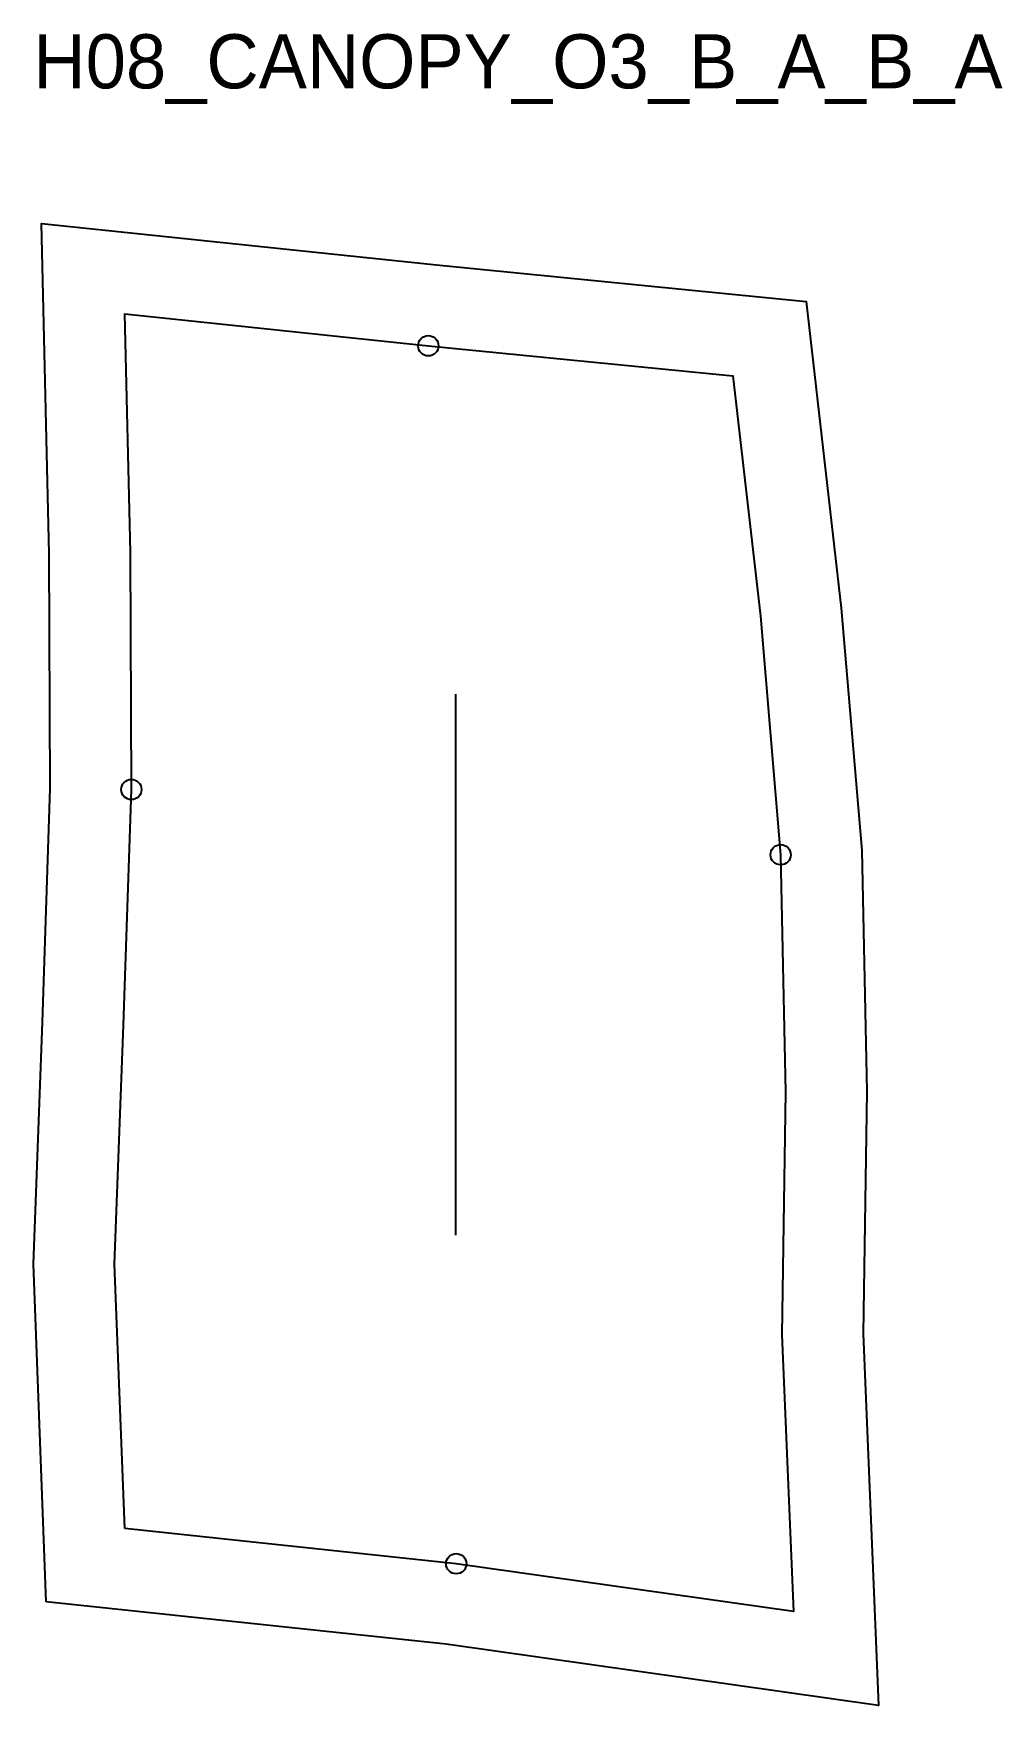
# Model space of a CAD drawing. Header units: millimetres. Extents: x -13 to 130, y -26 to 221.
import ezdxf

# ---------------------------------------------------------------- set-up
doc = ezdxf.new("R2010")
doc.units = ezdxf.units.MM
for name, color, linetype in [('CUT', 1, 'Continuous'), ('GRAIN', 3, 'Continuous'), ('ID', 7, 'Continuous'), ('NOTCH', 2, 'Continuous'), ('SEAM', 5, 'Continuous')]:
    doc.layers.add(name, color=color, linetype=linetype)

msp = doc.modelspace()

# ---------------------------------------------------------------- linework, layer by layer
at = {"layer": 'CUT'}
msp.add_lwpolyline([(-11.6, -10.84), (-13.5, 39.12), (-12.16, 74.86), (-11.02, 109.44), (-11.17, 144.14), (-12.32, 192.93), (46.11, 186.82), (100.75, 181.41), (105.95, 136.08), (108.97, 100.26), (109.73, 64.6), (109.18, 28.79), (111.47, -26.16), (47.54, -17.11), (-11.6, -10.84)], close=True, dxfattribs=at)
at = {"layer": 'GRAIN'}
msp.add_line((48.98, 43.39), (48.98, 123.39), dxfattribs=at)
at = {"layer": 'NOTCH'}
for centre in [(44.89, 174.88), (0.98, 109.27), (96.98, 99.63), (49.02, -5.19)]:
    msp.add_circle(centre, 1.5, dxfattribs=at)
at = {"layer": 'SEAM'}
msp.add_lwpolyline([(0, 0), (-1.49, 39.12), (-0.17, 74.43), (0.98, 109.27), (0.83, 144.31), (0, 179.58), (44.89, 174.88), (89.93, 170.42), (94, 134.89), (96.98, 99.63), (97.72, 64.56), (97.18, 28.63), (98.88, -12.26), (49.02, -5.19)], close=True, dxfattribs=at)

# ---------------------------------------------------------------- texts
at = {"layer": 'ID'}
msp.add_text('H08_CANOPY_O3_B_A_B_A', height=8, dxfattribs=at).set_placement((-13.5, 212.93))

doc.saveas('drawing.dxf')
